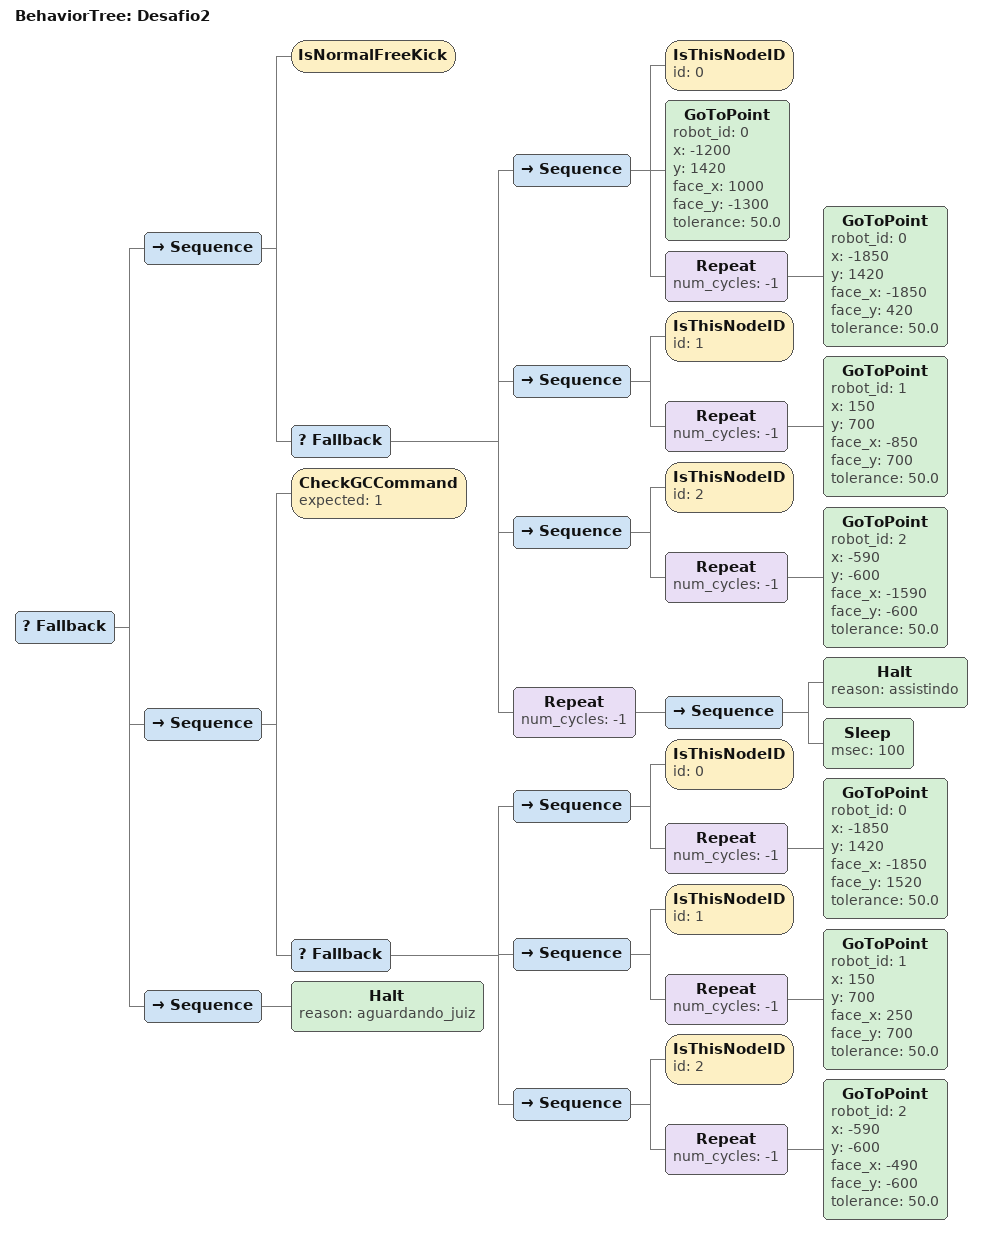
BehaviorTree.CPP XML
<root BTCPP_format="4">
    <BehaviorTree ID="Desafio2">
        <Fallback>

            <!-- FASE DE EXECUÇÃO (Comando Ativo)               -->
            <Sequence>
                <!-- Trocado para o nó reconhecido pelo C++ para evitar crash -->
                <IsNormalFreeKick/>

                <Fallback>

                    <!-- ROBÔ ID 0 -->
                    <Sequence>
                        <IsThisNodeID id="0"/>
                        <GoToPoint robot_id="0" x="-1200" y="1420" face_x="1000" face_y="-1300" tolerance="50.0"/>
                        <Repeat num_cycles="-1">
                            <GoToPoint robot_id="0" x="-1850" y="1420" face_x="-1850" face_y="420" tolerance="50.0"/>
                        </Repeat>
                    </Sequence>

                    <!-- ROBÔ ID 1 -->
                    <Sequence>
                        <IsThisNodeID id="1"/>
                        <Repeat num_cycles="-1">
                            <GoToPoint robot_id="1" x="150" y="700" face_x="-850" face_y="700" tolerance="50.0"/>
                        </Repeat>
                    </Sequence>

                    <!-- ROBÔ ID 2 (Corrigido do ID 3 inexistente para o ID 2) -->
                    <Sequence>
                        <IsThisNodeID id="2"/>
                        <Repeat num_cycles="-1">
                            <GoToPoint robot_id="2" x="-590" y="-600" face_x="-1590" face_y="-600" tolerance="50.0"/>
                        </Repeat>
                    </Sequence>

                    <!-- DEMAIS ROBÔS ESTÁTICOS -->
                    <Repeat num_cycles="-1">
                        <Sequence><Halt reason="assistindo"/><Sleep msec="100"/></Sequence>
                    </Repeat>

                </Fallback>
            </Sequence>

            <!-- FASE DE PREPARAÇÃO (Comando STOP = 1)          -->
            <Sequence>
                <CheckGCCommand expected="1"/>
                <Fallback>
                    <Sequence>
                        <IsThisNodeID id="0"/>
                        <Repeat num_cycles="-1">
                            <GoToPoint robot_id="0" x="-1850" y="1420" face_x="-1850" face_y="1520" tolerance="50.0"/>
                        </Repeat>
                    </Sequence>
                    <Sequence>
                        <IsThisNodeID id="1"/>
                        <Repeat num_cycles="-1">
                            <GoToPoint robot_id="1" x="150" y="700" face_x="250" face_y="700" tolerance="50.0"/>
                        </Repeat>
                    </Sequence>
                    <Sequence>
                        <IsThisNodeID id="2"/>
                        <Repeat num_cycles="-1">
                            <GoToPoint robot_id="2" x="-590" y="-600" face_x="-490" face_y="-600" tolerance="50.0"/>
                        </Repeat>
                    </Sequence>
                </Fallback>
            </Sequence>

            <!-- ESTADO INATIVO -->
            <Sequence>
                <Halt reason="aguardando_juiz"/>
            </Sequence>

        </Fallback>
    </BehaviorTree>
</root>
